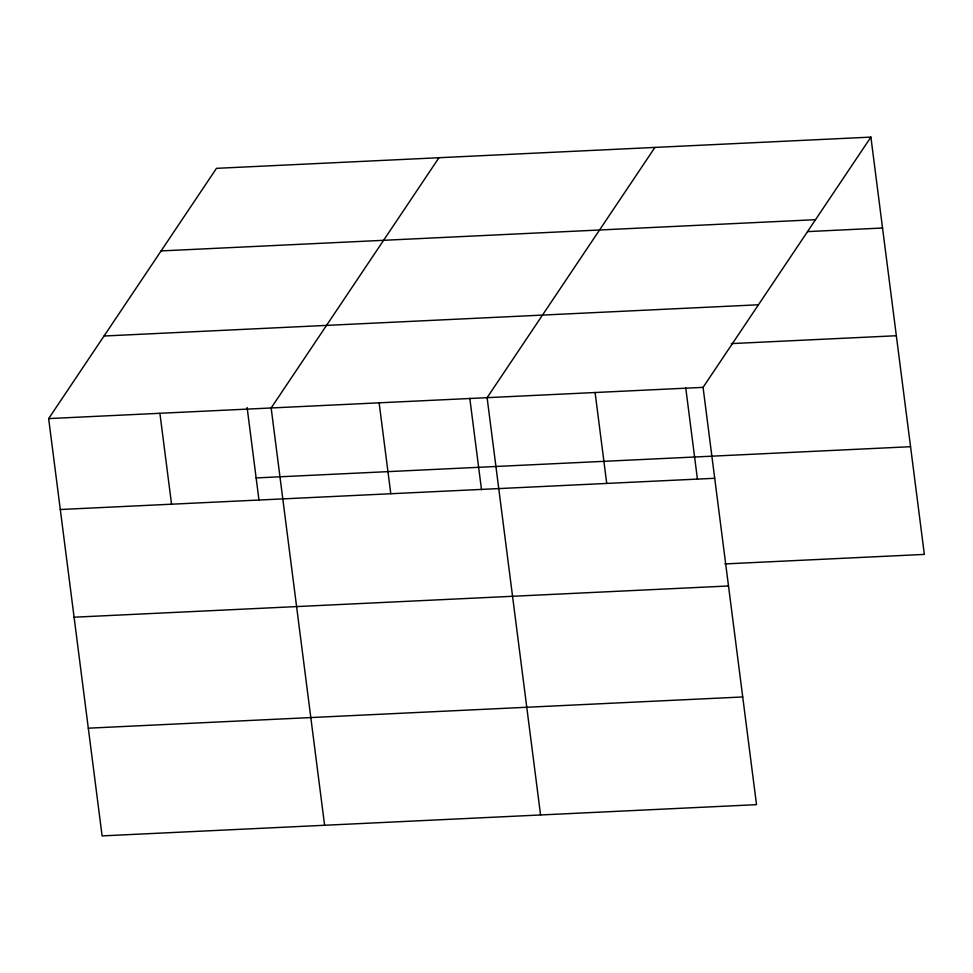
<?xml version="1.0" encoding="UTF-8"?>
<svg xmlns="http://www.w3.org/2000/svg" width="973" height="973" viewBox="0 0 973 973"><rect width="100%" height="100%" fill="white"/><g stroke="black" fill="none" stroke-linecap="round" stroke-linejoin="round"><path stroke-width="1.46" d="M870.896 137.108L703.065 387.363L756.52 804.659L102.104 835.892L48.65 418.597L216.48 168.341L870.896 137.108L924.35 554.403L724.885 563.926M438.981 157.723L271.151 407.979L324.605 825.274M654.938 147.41L487.108 397.665L540.562 814.973M161.092 250.925L815.508 219.691M807.554 231.598L882.535 228.023M104.038 336.013L758.454 304.78M731.368 343.603L896.34 335.734M48.65 418.597L703.065 387.363M256.142 477.925L910.558 446.704M60.302 509.511L714.705 478.278M74.094 617.21L728.509 585.977M88.312 728.181L742.727 696.96M685.758 388.02L697.471 479.446M595.087 392.508L606.726 483.423M469.801 398.334L481.513 489.747M379.129 402.822L390.781 493.737M247.106 407.444L259.013 500.365M159.9 413.282L171.552 504.196"/></g></svg>
